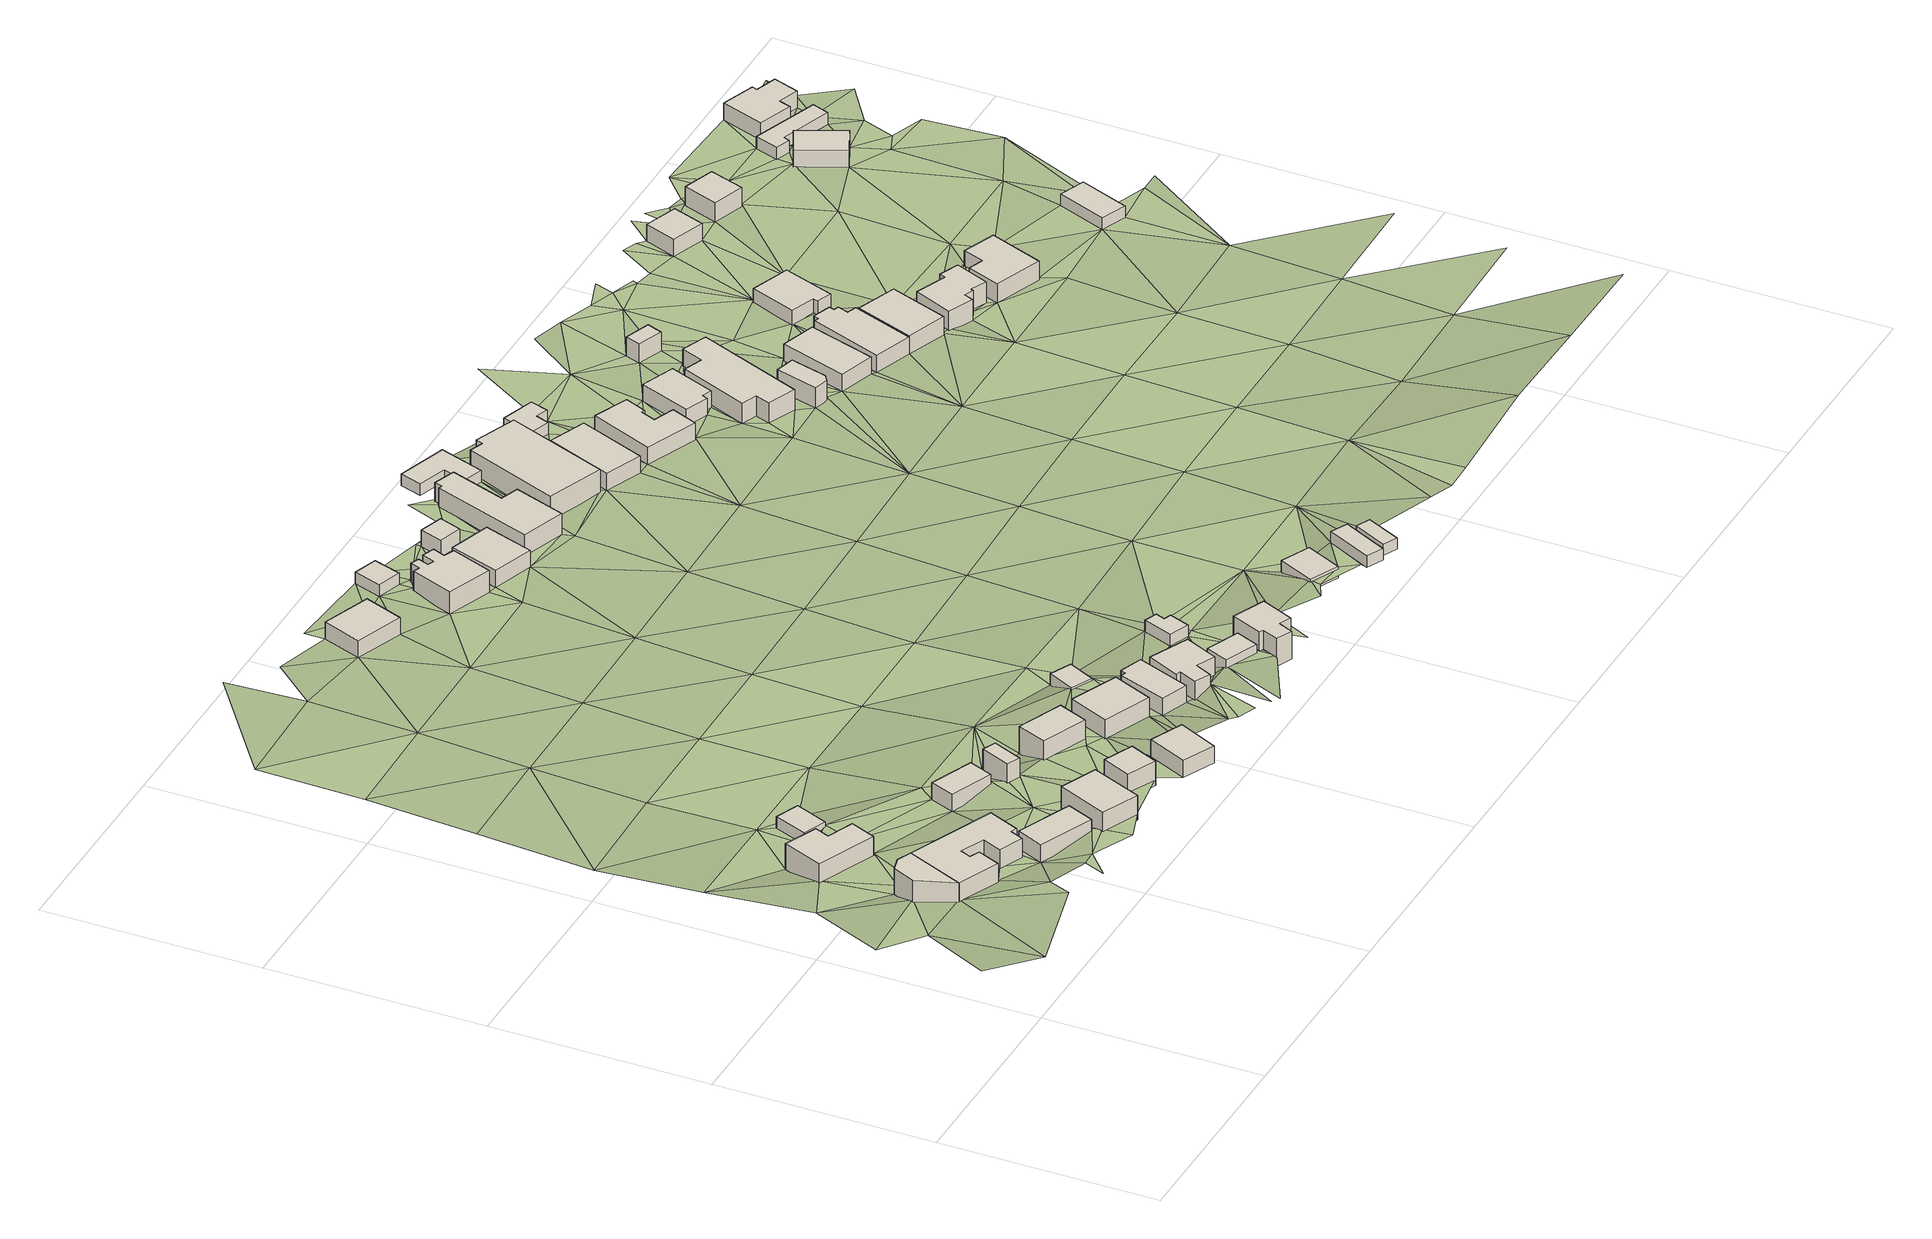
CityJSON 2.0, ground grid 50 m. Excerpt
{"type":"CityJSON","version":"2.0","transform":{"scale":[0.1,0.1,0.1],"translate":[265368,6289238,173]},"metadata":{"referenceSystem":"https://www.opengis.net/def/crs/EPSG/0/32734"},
"CityObjects":{
"building1":{"type":"Building","attributes":{"address":"Mamre Mini-mart 1 Kaap Street Mamre 7347 Cape Town","building":"retail","building:levels":"1","building_height":4.1,"roof_height":183.81,"ground_height":179.71,"plus_code":"4FRWFFQF+RMX"},"geometry":[{"type":"Solid","lod":"1","boundaries":[[[[0,1,2,3]],[[1,4,5,2]],[[4,6,7,5]],[[6,8,9,7]],[[8,0,3,9]],[[3,2,5,7,9]],[[8,6,4,1,0]]]]}]},
"building2":{"type":"Building","attributes":{"address":"2 Kaap Street Mamre 7347 Cape Town","building":"house","building:levels":"1","building_height":4.1,"roof_height":183.81,"ground_height":179.71,"plus_code":"4FRWFFQF+RQP"},"geometry":[{"type":"Solid","lod":"1","boundaries":[[[[1,0,3,2]],[[0,10,11,3]],[[10,12,13,11]],[[12,14,15,13]],[[14,16,17,15]],[[16,18,19,17]],[[18,20,21,19]],[[20,22,23,21]],[[22,24,25,23]],[[24,26,27,25]],[[26,28,29,27]],[[28,1,2,29]],[[2,3,11,13,15,17,19,21,23,25,27,29]],[[28,26,24,22,20,18,16,14,12,10,0,1]]]]}]},
"building3":{"type":"Building","attributes":{"address":"Mamre 7347 Cape Town","building":"house","building:levels":"1","building_height":4.1,"roof_height":181.62,"ground_height":177.52,"plus_code":"4FRWFFQF+WPM"},"geometry":[{"type":"Solid","lod":"1","boundaries":[[[[30,31,32,33]],[[31,34,35,32]],[[34,36,37,35]],[[36,38,39,37]],[[38,40,41,39]],[[40,30,33,41]],[[33,32,35,37,39,41]],[[40,38,36,34,31,30]]]]}]},
"building4":{"type":"Building","attributes":{"address":"Kaap Street Mamre 7347 Cape Town","building":"garage","building:levels":"1","building_height":4.1,"roof_height":183.99,"ground_height":179.89,"plus_code":"4FRWFFQF+QRR"},"geometry":[{"type":"Solid","lod":"1","boundaries":[[[[42,43,44,45]],[[43,46,47,44]],[[46,48,49,47]],[[48,42,45,49]],[[45,44,47,49]],[[48,46,43,42]]]]}]},
"building5":{"type":"Building","attributes":{"building":"cabin","building:levels":"1","building_height":2.8,"roof_height":178.2,"ground_height":175.4,"plus_code":"4FRWFFQF+XQF"},"geometry":[{"type":"Solid","lod":"1","boundaries":[[[[50,51,52,53]],[[51,54,55,52]],[[54,56,57,55]],[[56,50,53,57]],[[53,52,55,57]],[[56,54,51,50]]]]}]},
"building6":{"type":"Building","attributes":{"address":"3 Kaap Street Mamre 7347 Cape Town","building":"house","building:levels":"1","building_height":4.1,"roof_height":185.89,"ground_height":181.79,"plus_code":"4FRWFFQF+QVF"},"geometry":[{"type":"Solid","lod":"1","boundaries":[[[[58,59,60,61]],[[59,62,63,60]],[[62,64,65,63]],[[64,58,61,65]],[[61,60,63,65]],[[64,62,59,58]]]]}]},
"building7":{"type":"Building","attributes":{"address":"Mamre 7347 Cape Town","building":"house","building:levels":"1","building_height":4.1,"roof_height":181.62,"ground_height":177.52,"plus_code":"4FRWFFQF+VVJ"},"geometry":[{"type":"Solid","lod":"1","boundaries":[[[[66,67,68,69]],[[67,70,71,68]],[[70,72,73,71]],[[72,66,69,73]],[[69,68,71,73]],[[72,70,67,66]]]]}]},
"building8":{"type":"Building","attributes":{"address":"4 Kaap Street Mamre 7347 Cape Town","building":"house","building:levels":"1","building_height":4.1,"roof_height":185.65,"ground_height":181.55,"plus_code":"4FRWFFQF+QWF"},"geometry":[{"type":"Solid","lod":"1","boundaries":[[[[74,75,76,77]],[[75,78,79,76]],[[78,80,81,79]],[[80,74,77,81]],[[77,76,79,81]],[[80,78,75,74]]]]}]},
"building9":{"type":"Building","attributes":{"address":"Mamre 7347 Cape Town","building":"house","building:levels":"1","building_height":4.1,"roof_height":183.99,"ground_height":179.89,"plus_code":"4FRWFFQF+VV9"},"geometry":[{"type":"Solid","lod":"1","boundaries":[[[[82,83,84,85]],[[83,86,87,84]],[[86,88,89,87]],[[88,82,85,89]],[[85,84,87,89]],[[88,86,83,82]]]]}]},
"building10":{"type":"Building","attributes":{"address":"5 Kaap Street Mamre 7347 Cape Town","building":"house","building:levels":"1","building_height":4.1,"roof_height":185.65,"ground_height":181.55,"plus_code":"4FRWFFQF+PXV"},"geometry":[{"type":"Solid","lod":"1","boundaries":[[[[90,91,92,93]],[[91,94,95,92]],[[94,96,97,95]],[[96,90,93,97]],[[93,92,95,97]],[[96,94,91,90]]]]}]},
"building11":{"type":"Building","attributes":{"address":"Mamre 7347 Cape Town","building":"house","building:levels":"1","building_height":4.1,"roof_height":183.83,"ground_height":179.73,"plus_code":"4FRWFFQF+RXR"},"geometry":[{"type":"Solid","lod":"1","boundaries":[[[[98,99,100,101]],[[99,102,103,100]],[[102,104,105,103]],[[104,98,101,105]],[[101,100,103,105]],[[104,102,99,98]]]]}]},
"building12":{"type":"Building","attributes":{"address":"Mamre 7347 Cape Town","building":"house","building:levels":"1","building_height":4.1,"roof_height":183.83,"ground_height":179.73,"plus_code":"4FRWFFQG+R2F"},"geometry":[{"type":"Solid","lod":"1","boundaries":[[[[106,107,108,109]],[[107,110,111,108]],[[110,112,113,111]],[[112,106,109,113]],[[109,108,111,113]],[[112,110,107,106]]]]}]},
"building13":{"type":"Building","attributes":{"address":"4 Louwskloof Road Mamre 7347 Cape Town","building":"house","building:levels":"1","building_height":4.1,"roof_height":183.6,"ground_height":179.5,"plus_code":"4FRWFFRF+9V7"},"geometry":[{"type":"Solid","lod":"1","boundaries":[[[[114,115,116,117]],[[115,118,119,116]],[[118,120,121,119]],[[120,114,117,121]],[[117,116,119,121]],[[120,118,115,114]]]]}]},
"building14":{"type":"Building","attributes":{"address":"Mamre 7347 Cape Town","building":"house","building:levels":"1","building_height":4.1,"roof_height":183.31,"ground_height":179.21,"plus_code":"4FRWFFQG+R32"},"geometry":[{"type":"Solid","lod":"1","boundaries":[[[[122,123,124,125]],[[123,126,127,124]],[[126,128,129,127]],[[128,130,131,129]],[[130,132,133,131]],[[132,122,125,133]],[[125,124,127,129,131,133]],[[132,130,128,126,123,122]]]]}]},
"building15":{"type":"Building","attributes":{"building":"cabin","building:levels":"1","building_height":2.8,"roof_height":179.06,"ground_height":176.26,"plus_code":"4FRWFFQG+V36"},"geometry":[{"type":"Solid","lod":"1","boundaries":[[[[134,135,136,137]],[[135,138,139,136]],[[138,140,141,139]],[[140,134,137,141]],[[137,136,139,141]],[[140,138,135,134]]]]}]},
"building16":{"type":"Building","attributes":{"address":"Mamre 7347 Cape Town","building":"house","building:levels":"1","building_height":4.1,"roof_height":183.31,"ground_height":179.21,"plus_code":"4FRWFFQG+Q4R"},"geometry":[{"type":"Solid","lod":"1","boundaries":[[[[142,143,144,145]],[[143,146,147,144]],[[146,148,149,147]],[[148,150,151,149]],[[150,152,153,151]],[[152,154,155,153]],[[154,156,157,155]],[[156,142,145,157]],[[145,144,147,149,151,153,155,157]],[[156,154,152,150,148,146,143,142]]]]}]},
"building17":{"type":"Building","attributes":{"address":"Louwskloof Road Mamre 7347 Cape Town","building":"cabin","building:levels":"1","building_height":2.8,"roof_height":183.02,"ground_height":180.22,"plus_code":"4FRWFFRF+9WH"},"geometry":[{"type":"Solid","lod":"1","boundaries":[[[[158,159,160,161]],[[159,162,163,160]],[[162,164,165,163]],[[164,158,161,165]],[[161,160,163,165]],[[164,162,159,158]]]]}]},
"building18":{"type":"Building","attributes":{"address":"Mamre 7347 Cape Town","building":"house","building:levels":"1","building_height":4.1,"roof_height":181.38,"ground_height":177.28,"plus_code":"4FRWFFQG+Q4H"},"geometry":[{"type":"Solid","lod":"1","boundaries":[[[[166,167,168,169]],[[167,170,171,168]],[[170,172,173,171]],[[172,166,169,173]],[[169,168,171,173]],[[172,170,167,166]]]]}]},
"building19":{"type":"Building","attributes":{"address":"5 Louwskloof Road Mamre 7347 Cape Town","building":"house","building:levels":"1","building_height":4.1,"roof_height":184.32,"ground_height":180.22,"plus_code":"4FRWFFRF+8XF"},"geometry":[{"type":"Solid","lod":"1","boundaries":[[[[174,175,176,177]],[[175,178,179,176]],[[178,180,181,179]],[[180,182,183,181]],[[182,184,185,183]],[[184,186,187,185]],[[186,188,189,187]],[[188,190,191,189]],[[190,192,193,191]],[[192,194,195,193]],[[194,196,197,195]],[[196,174,177,197]],[[177,176,179,181,183,185,187,189,191,193,195,197]],[[196,194,192,190,188,186,184,182,180,178,175,174]]]]}]},
"building20":{"type":"Building","attributes":{"address":"Mamre 7347 Cape Town","building":"house","building:levels":"1","building_height":4.1,"roof_height":184.04,"ground_height":179.94,"plus_code":"4FRWFFQG+Q58"},"geometry":[{"type":"Solid","lod":"1","boundaries":[[[[198,199,200,201]],[[199,202,203,200]],[[202,204,205,203]],[[204,206,207,205]],[[206,208,209,207]],[[208,210,211,209]],[[210,212,213,211]],[[212,198,201,213]],[[201,200,203,205,207,209,211,213]],[[212,210,208,206,204,202,199,198]]]]}]},
"building21":{"type":"Building","attributes":{"building":"cabin","building:levels":"1","building_height":2.8,"roof_height":180.08,"ground_height":177.28,"plus_code":"4FRWFFQG+R5C"},"geometry":[{"type":"Solid","lod":"1","boundaries":[[[[214,215,216,217]],[[215,218,219,216]],[[218,220,221,219]],[[220,222,223,221]],[[222,224,225,223]],[[224,214,217,225]],[[217,216,219,221,223,225]],[[224,222,220,218,215,214]]]]}]},
"building22":{"type":"Building","attributes":{"address":"6 Louwskloof Road Mamre 7347 Cape Town","building":"house","building:levels":"1","building_height":4.1,"roof_height":183.07,"ground_height":178.97,"plus_code":"4FRWFFRG+827"},"geometry":[{"type":"Solid","lod":"1","boundaries":[[[[226,227,228,229]],[[227,230,231,228]],[[230,232,233,231]],[[232,226,229,233]],[[229,228,231,233]],[[232,230,227,226]]]]}]},
"building23":{"type":"Building","attributes":{"address":"Louwskloof Road Mamre 7347 Cape Town","building":"yes","building:levels":"1","building_height":4.1,"roof_height":184.32,"ground_height":180.22,"plus_code":"4FRWFFRG+923"},"geometry":[{"type":"Solid","lod":"1","boundaries":[[[[234,235,236,237]],[[235,238,239,236]],[[238,240,241,239]],[[240,234,237,241]],[[237,236,239,241]],[[240,238,235,234]]]]}]},
"building24":{"type":"Building","attributes":{"address":"7 Louwskloof Road Mamre 7347 Cape Town","building":"house","building:levels":"1","building_height":4.1,"roof_height":185.07,"ground_height":180.97,"plus_code":"4FRWFFRG+934"},"geometry":[{"type":"Solid","lod":"1","boundaries":[[[[242,243,244,245]],[[243,246,247,244]],[[246,248,249,247]],[[248,250,251,249]],[[250,252,253,251]],[[252,254,255,253]],[[254,256,257,255]],[[256,242,245,257]],[[245,244,247,249,251,253,255,257]],[[256,254,252,250,248,246,243,242]]]]}]},
"building25":{"type":"Building","attributes":{"building":"cabin","building:levels":"1","building_height":2.8,"roof_height":179.48,"ground_height":176.68,"plus_code":"4FRWFFQG+Q86"},"geometry":[{"type":"Solid","lod":"1","boundaries":[[[[258,259,260,261]],[[259,262,263,260]],[[262,264,265,263]],[[264,258,261,265]],[[261,260,263,265]],[[264,262,259,258]]]]}]},
"building26":{"type":"Building","attributes":{"address":"Louwskloof Road Mamre 7347 Cape Town","building":"cabin","building:levels":"1","building_height":2.8,"roof_height":183.77,"ground_height":180.97,"plus_code":"4FRWFFRG+94M"},"geometry":[{"type":"Solid","lod":"1","boundaries":[[[[266,267,268,269]],[[267,270,271,268]],[[270,272,273,271]],[[272,274,275,273]],[[274,276,277,275]],[[276,266,269,277]],[[269,268,271,273,275,277]],[[276,274,272,270,267,266]]]]}]},
"building27":{"type":"Building","attributes":{"address":"8 Louwskloof Road Mamre 7347 Cape Town","building":"house","building:levels":"1","building_height":4.1,"roof_height":185.87,"ground_height":181.77,"plus_code":"4FRWFFRG+84H"},"geometry":[{"type":"Solid","lod":"1","boundaries":[[[[278,279,280,281]],[[279,282,283,280]],[[282,284,285,283]],[[284,286,287,285]],[[286,288,289,287]],[[288,278,281,289]],[[281,280,283,285,287,289]],[[288,286,284,282,279,278]]]]}]},
"building28":{"type":"Building","attributes":{"building":"cabin","building:levels":"1","building_height":2.8,"roof_height":181.95,"ground_height":179.15,"plus_code":"4FRWFFQG+P8X"},"geometry":[{"type":"Solid","lod":"1","boundaries":[[[[290,291,292,293]],[[291,294,295,292]],[[294,296,297,295]],[[296,290,293,297]],[[293,292,295,297]],[[296,294,291,290]]]]}]},
"building29":{"type":"Building","attributes":{"building":"cabin","building:levels":"1","building_height":2.8,"roof_height":181.95,"ground_height":179.15,"plus_code":"4FRWFFQG+P9J"},"geometry":[{"type":"Solid","lod":"1","boundaries":[[[[298,299,300,301]],[[299,302,303,300]],[[302,304,305,303]],[[304,298,301,305]],[[301,300,303,305]],[[304,302,299,298]]]]}]},
"building30":{"type":"Building","attributes":{"address":"9 Louwskloof Road Mamre 7347 Cape Town","building":"house","building:levels":"1","building_height":4.1,"roof_height":184.99,"ground_height":180.89,"plus_code":"4FRWFFRG+75W"},"geometry":[{"type":"Solid","lod":"1","boundaries":[[[[306,307,308,309]],[[307,310,311,308]],[[310,312,313,311]],[[312,306,309,313]],[[309,308,311,313]],[[312,310,307,306]]]]}]},
"building31":{"type":"Building","attributes":{"address":"Louwskloof Road Mamre 7347 Cape Town","building":"cabin","building:levels":"1","building_height":2.8,"roof_height":184.57,"ground_height":181.77,"plus_code":"4FRWFFRG+962"},"geometry":[{"type":"Solid","lod":"1","boundaries":[[[[314,315,316,317]],[[315,318,319,316]],[[318,320,321,319]],[[320,322,323,321]],[[322,324,325,323]],[[324,314,317,325]],[[317,316,319,321,323,325]],[[324,322,320,318,315,314]]]]}]},
"building32":{"type":"Building","attributes":{"address":"10 Louwskloof Road Mamre 7347 Cape Town","building":"house","building:levels":"1","building_height":4.1,"roof_height":184.99,"ground_height":180.89,"plus_code":"4FRWFFRG+76G"},"geometry":[{"type":"Solid","lod":"1","boundaries":[[[[326,327,328,329]],[[327,330,331,328]],[[330,332,333,331]],[[332,334,335,333]],[[334,336,337,335]],[[336,338,339,337]],[[338,340,341,339]],[[340,326,329,341]],[[329,328,331,333,335,337,339,341]],[[340,338,336,334,332,330,327,326]]]]}]},
"building33":{"type":"Building","attributes":{"address":"11 Louwskloof Road Mamre 7347 Cape Town","building":"house","building:levels":"1","building_height":4.1,"roof_height":185.43,"ground_height":181.33,"plus_code":"4FRWFFRG+779"},"geometry":[{"type":"Solid","lod":"1","boundaries":[[[[342,343,344,345]],[[343,346,347,344]],[[346,348,349,347]],[[348,350,351,349]],[[350,352,353,351]],[[352,342,345,353]],[[345,344,347,349,351,353]],[[352,350,348,346,343,342]]]]}]},
"building34":{"type":"Building","attributes":{"address":"12 Louwskloof Road Mamre 7347 Cape Town","building":"house","building:levels":"1","building_height":4.1,"roof_height":185.43,"ground_height":181.33,"plus_code":"4FRWFFRG+68X"},"geometry":[{"type":"Solid","lod":"1","boundaries":[[[[354,355,356,357]],[[355,358,359,356]],[[358,360,361,359]],[[360,362,363,361]],[[362,364,365,363]],[[364,366,367,365]],[[366,368,369,367]],[[368,354,357,369]],[[357,356,359,361,363,365,367,369]],[[368,366,364,362,360,358,355,354]]]]}]},
"building35":{"type":"Building","attributes":{"address":"Louwskloof Road Mamre 7347 Cape Town","building":"yes","building:levels":"1","building_height":4.1,"roof_height":185.43,"ground_height":181.33,"plus_code":"4FRWFFRG+59V"},"geometry":[{"type":"Solid","lod":"1","boundaries":[[[[370,371,372,373]],[[371,374,375,372]],[[374,376,377,375]],[[376,378,379,377]],[[378,370,373,379]],[[373,372,375,377,379]],[[378,376,374,371,370]]]]}]},
"building36":{"type":"Building","attributes":{"address":"Louwskloof Road Mamre 7347 Cape Town","building":"yes","building:levels":"1","building_height":4.1,"roof_height":186.51,"ground_height":182.41,"plus_code":"4FRWFFRG+896"},"geometry":[{"type":"Solid","lod":"1","boundaries":[[[[380,381,382,383]],[[381,384,385,382]],[[384,386,387,385]],[[386,380,383,387]],[[383,382,385,387]],[[386,384,381,380]]]]}]},
"building37":{"type":"Building","attributes":{"address":"13 Louwskloof Road Mamre 7347 Cape Town","building":"house","building:levels":"1","building_height":4.1,"roof_height":185.43,"ground_height":181.33,"plus_code":"4FRWFFRG+5CJ"},"geometry":[{"type":"Solid","lod":"1","boundaries":[[[[388,389,390,391]],[[389,392,393,390]],[[392,394,395,393]],[[394,388,391,395]],[[391,390,393,395]],[[394,392,389,388]]]]}]},
"building38":{"type":"Building","attributes":{"address":"14 Louwskloof Road Mamre 7347 Cape Town","building":"house","building:levels":"1","building_height":4.1,"roof_height":185.43,"ground_height":181.33,"plus_code":"4FRWFFRG+5CH"},"geometry":[{"type":"Solid","lod":"1","boundaries":[[[[396,397,398,399]],[[397,400,401,398]],[[400,402,403,401]],[[402,404,405,403]],[[404,406,407,405]],[[406,408,409,407]],[[408,410,411,409]],[[410,412,413,411]],[[412,414,415,413]],[[414,416,417,415]],[[416,396,399,417]],[[399,398,401,403,405,407,409,411,413,415,417]],[[416,414,412,410,408,406,404,402,400,397,396]]]]}]},
"building39":{"type":"Building","attributes":{"address":"15 Louwskloof Road Mamre 7347 Cape Town","building":"house","building:levels":"1","building_height":4.1,"roof_height":185.69,"ground_height":181.59,"plus_code":"4FRWFFRG+5F4"},"geometry":[{"type":"Solid","lod":"1","boundaries":[[[[396,416,418,419]],[[416,420,421,418]],[[420,422,423,421]],[[422,396,419,423]],[[419,418,421,423]],[[422,420,416,396]]]]}]},
"building40":{"type":"Building","attributes":{"address":"Louwskloof Road Mamre 7347 Cape Town","building":"cabin","building:levels":"1","building_height":2.8,"roof_height":185.19,"ground_height":182.39,"plus_code":"4FRWFFRG+6FW"},"geometry":[{"type":"Solid","lod":"1","boundaries":[[[[424,425,426,427]],[[425,428,429,426]],[[428,430,431,429]],[[430,432,433,431]],[[432,434,435,433]],[[434,424,427,435]],[[427,426,429,431,433,435]],[[434,432,430,428,425,424]]]]}]},
"building41":{"type":"Building","attributes":{"address":"16 Louwskloof Road Mamre 7347 Cape Town","building":"house","building:levels":"1","building_height":4.1,"roof_height":185.69,"ground_height":181.59,"plus_code":"4FRWFFRG+4GP"},"geometry":[{"type":"Solid","lod":"1","boundaries":[[[[436,437,438,439]],[[437,440,441,438]],[[440,442,443,441]],[[442,444,445,443]],[[444,446,447,445]],[[446,448,449,447]],[[448,450,451,449]],[[450,452,453,451]],[[452,454,455,453]],[[454,436,439,455]],[[439,438,441,443,445,447,449,451,453,455]],[[454,452,450,448,446,444,442,440,437,436]]]]}]},
"building42":{"type":"Building","attributes":{"address":"17 Louwskloof Road Mamre 7347 Cape Town","building":"house","building:levels":"1","building_height":4.1,"roof_height":185.15,"ground_height":181.05,"plus_code":"4FRWFFRG+4HH"},"geometry":[{"type":"Solid","lod":"1","boundaries":[[[[456,457,458,459]],[[457,460,461,458]],[[460,462,463,461]],[[462,464,465,463]],[[464,466,467,465]],[[466,456,459,467]],[[459,458,461,463,465,467]],[[466,464,462,460,457,456]]]]}]},
"building43":{"type":"Building","attributes":{"address":"48 Frans Street Mamre 7347 Cape Town","building":"house","building:levels":"1","building_height":4.1,"roof_height":187.02,"ground_height":182.92,"plus_code":"4FRWFFRG+9G3"},"geometry":[{"type":"Solid","lod":"1","boundaries":[[[[468,469,470,471]],[[469,472,473,470]],[[472,474,475,473]],[[474,468,471,475]],[[471,470,473,475]],[[474,472,469,468]]]]}]},
"building44":{"type":"Building","attributes":{"address":"46 Frans Street Mamre 7347 Cape Town","building":"house","building:levels":"1","building_height":4.1,"roof_height":187.49,"ground_height":183.39,"plus_code":"4FRWFFRG+8HW"},"geometry":[{"type":"Solid","lod":"1","boundaries":[[[[476,477,478,479]],[[477,480,481,478]],[[480,482,483,481]],[[482,476,479,483]],[[479,478,481,483]],[[482,480,477,476]]]]}]},
"building45":{"type":"Building","attributes":{"address":"19 Louwskloof Road Mamre 7347 Cape Town","building":"cabin","building:levels":"1","building_height":2.8,"roof_height":184.21,"ground_height":181.41,"plus_code":"4FRWFFRG+3PV"},"geometry":[{"type":"Solid","lod":"1","boundaries":[[[[484,485,486,487]],[[485,488,489,486]],[[488,490,491,489]],[[490,484,487,491]],[[487,486,489,491]],[[490,488,485,484]]]]}]},
"building46":{"type":"Building","attributes":{"address":"46 Frans Street Mamre 7347 Cape Town","building":"house","building:levels":"1","building_height":4.1,"roof_height":186.82,"ground_height":182.72,"plus_code":"4FRWFFRG+8M5"},"geometry":[{"type":"Solid","lod":"1","boundaries":[[[[492,493,494,495]],[[493,496,497,494]],[[496,498,499,497]],[[498,492,495,499]],[[495,494,497,499]],[[498,496,493,492]]]]}]},
"building47":{"type":"Building","attributes":{"address":"Frans Street Mamre 7347 Cape Town","building":"cabin","building:levels":"1","building_height":2.8,"roof_height":186.15,"ground_height":183.35,"plus_code":"4FRWFFRG+8MQ"},"geometry":[{"type":"Solid","lod":"1","boundaries":[[[[500,501,502,503]],[[501,504,505,502]],[[504,506,507,505]],[[506,508,509,507]],[[508,510,511,509]],[[510,500,503,511]],[[503,502,505,507,509,511]],[[510,508,506,504,501,500]]]]}]},
"building48":{"type":"Building","attributes":{"address":"25 Denne Crescent Mamre 7347 Cape Town","building":"house","building:levels":"1","building_height":4.1,"roof_height":187.45,"ground_height":183.35,"plus_code":"4FRWFFRG+9P4"},"geometry":[{"type":"Solid","lod":"1","boundaries":[[[[512,513,514,515]],[[513,516,517,514]],[[516,518,519,517]],[[518,520,521,519]],[[520,522,523,521]],[[522,524,525,523]],[[524,526,527,525]],[[526,512,515,527]],[[515,514,517,519,521,523,525,527]],[[526,524,522,520,518,516,513,512]]]]}]},
"terrain1":{"type":"TINRelief","geometry":[{"type":"CompositeSurface","lod":"1","boundaries":[[[528,529,530]],[[531,530,529]],[[530,532,533]],[[533,532,534]],[[535,531,529]],[[532,530,531]],[[6,534,532]],[[534,536,537]],[[6,536,534]],[[531,535,538]],[[538,539,531]],[[4,536,6]],[[38,537,536]],[[538,48,539]],[[536,4,540]],[[539,541,542]],[[543,544,542]],[[4,1,540]],[[545,537,546]],[[538,547,48]],[[539,48,541]],[[546,537,38]],[[542,548,543]],[[541,548,542]],[[549,550,547]],[[48,551,541]],[[550,48,547]],[[50,38,552]],[[540,1,553]],[[48,46,551]],[[552,554,555]],[[46,556,551]],[[48,550,557]],[[38,50,546]],[[556,46,558]],[[559,545,560]],[[561,545,546]],[[555,562,552]],[[552,562,50]],[[563,550,564]],[[563,557,550]],[[565,558,46]],[[66,555,540]],[[546,50,56]],[[66,540,553]],[[566,559,560]],[[560,545,561]],[[558,567,553]],[[565,557,563]],[[54,546,56]],[[563,564,568]],[[562,555,72]],[[565,567,558]],[[565,563,62]],[[555,66,72]],[[66,553,567]],[[562,569,54]],[[62,567,565]],[[570,571,566]],[[54,572,546]],[[569,562,72]],[[561,546,572]],[[566,560,570]],[[567,62,59]],[[573,66,567]],[[574,59,568]],[[574,568,575]],[[573,567,576]],[[572,54,569]],[[577,567,59]],[[567,577,576]],[[569,72,70]],[[78,59,574]],[[560,561,578]],[[571,570,579]],[[577,59,78]],[[576,88,573]],[[578,561,572]],[[70,573,88]],[[571,579,580]],[[577,78,581]],[[96,575,90]],[[560,582,570]],[[581,86,577]],[[575,96,75]],[[70,583,569]],[[78,75,584]],[[572,569,583]],[[584,581,78]],[[578,582,560]],[[70,88,583]],[[581,104,86]],[[88,86,583]],[[585,75,96]],[[579,570,115]],[[584,75,585]],[[586,581,584]],[[104,583,86]],[[91,587,94]],[[94,585,96]],[[588,578,572]],[[582,589,570]],[[586,584,585]],[[589,115,570]],[[583,588,572]],[[590,579,115]],[[591,583,104]],[[592,586,585]],[[112,94,587]],[[112,585,94]],[[591,586,592]],[[593,582,578]],[[122,587,594]],[[587,122,112]],[[593,578,588]],[[114,590,115]],[[583,591,595]],[[591,592,595]],[[589,118,115]],[[123,122,594]],[[589,582,596]],[[112,122,132]],[[594,597,598]],[[106,595,592]],[[594,599,123]],[[583,600,588]],[[598,597,601]],[[132,106,112]],[[134,583,595]],[[593,596,582]],[[599,594,598]],[[602,114,120]],[[589,174,118]],[[123,599,603]],[[128,106,132]],[[134,600,583]],[[604,595,106]],[[128,132,130]],[[128,604,106]],[[605,603,599]],[[603,126,123]],[[593,588,606]],[[126,604,128]],[[598,607,608]],[[596,609,589]],[[589,609,174]],[[118,159,120]],[[603,610,126]],[[158,602,120]],[[598,611,612]],[[604,126,140]],[[118,174,159]],[[600,606,588]],[[134,140,600]],[[611,598,608]],[[613,608,614]],[[159,158,120]],[[596,593,615]],[[126,610,214]],[[616,159,174]],[[611,608,172]],[[143,611,172]],[[224,140,126]],[[175,174,609]],[[606,615,593]],[[159,616,162]],[[214,610,143]],[[608,613,617]],[[616,618,162]],[[616,619,618]],[[609,596,227]],[[224,126,214]],[[175,609,226]],[[620,617,613]],[[140,621,600]],[[164,162,618]],[[622,620,613]],[[143,172,215]],[[623,624,625]],[[170,617,620]],[[618,623,626]],[[206,172,170]],[[164,618,626]],[[143,215,214]],[[627,623,625]],[[226,628,175]],[[600,621,606]],[[609,227,226]],[[623,627,626]],[[206,215,172]],[[206,170,620]],[[629,596,615]],[[630,631,632]],[[626,627,633]],[[227,596,629]],[[140,224,621]],[[634,628,633]],[[226,635,628]],[[636,164,626]],[[633,628,635]],[[215,206,637]],[[234,626,633]],[[235,633,635]],[[218,215,637]],[[630,638,639]],[[637,206,640]],[[234,633,235]],[[220,218,222]],[[615,606,641]],[[636,626,234]],[[630,639,640]],[[635,238,235]],[[621,224,222]],[[641,606,621]],[[256,642,227]],[[635,642,238]],[[643,636,234]],[[242,256,227]],[[629,644,227]],[[636,643,645]],[[238,642,645]],[[238,645,643]],[[615,646,629]],[[647,218,637]],[[227,644,242]],[[222,218,647]],[[640,647,637]],[[256,648,642]],[[640,639,647]],[[646,615,641]],[[642,648,645]],[[639,649,650]],[[222,651,621]],[[286,242,644]],[[644,629,307]],[[652,645,648]],[[650,647,639]],[[242,286,653]],[[649,654,650]],[[641,621,651]],[[652,648,655]],[[656,629,646]],[[657,655,648]],[[647,651,222]],[[658,286,644]],[[272,659,653]],[[650,654,660]],[[307,629,656]],[[659,272,661]],[[286,274,653]],[[662,660,654]],[[650,259,647]],[[307,658,644]],[[655,661,270]],[[274,272,653]],[[661,272,270]],[[663,646,641]],[[664,274,286]],[[647,259,258]],[[290,660,662]],[[665,290,662]],[[663,641,651]],[[258,660,290]],[[664,276,274]],[[307,656,310]],[[658,307,666]],[[656,646,667]],[[668,276,664]],[[304,296,669]],[[664,670,668]],[[258,671,647]],[[310,656,330]],[[651,647,671]],[[667,646,663]],[[666,315,658]],[[302,296,304]],[[258,290,671]],[[315,672,658]],[[276,668,314]],[[656,673,330]],[[296,671,290]],[[674,310,330]],[[296,302,671]],[[672,314,668]],[[666,318,315]],[[663,651,675]],[[676,656,667]],[[677,672,315]],[[666,674,318]],[[314,677,315]],[[673,656,676]],[[314,672,677]],[[674,330,327]],[[671,675,651]],[[671,302,678]],[[318,674,322]],[[322,320,318]],[[322,674,327]],[[667,663,679]],[[680,681,682]],[[327,683,322]],[[680,682,684]],[[673,342,684]],[[679,663,675]],[[354,673,676]],[[342,673,343]],[[676,667,370]],[[354,343,673]],[[680,684,352]],[[342,352,684]],[[358,354,676]],[[352,683,680]],[[324,322,685]],[[685,322,683]],[[686,671,678]],[[676,360,358]],[[358,355,354]],[[348,343,354]],[[675,671,686]],[[343,348,346]],[[370,667,687]],[[688,667,679]],[[360,676,370]],[[678,689,686]],[[667,388,687]],[[352,685,683]],[[354,690,348]],[[688,388,667]],[[691,324,685]],[[686,689,692]],[[348,690,350]],[[693,679,675]],[[694,360,370]],[[685,352,381]],[[352,350,381]],[[388,695,687]],[[686,693,675]],[[350,690,696]],[[360,694,697]],[[695,388,698]],[[696,690,699]],[[381,350,696]],[[380,685,381]],[[389,388,688]],[[679,700,688]],[[701,694,698]],[[388,701,698]],[[688,414,389]],[[692,702,686]],[[696,384,381]],[[703,685,380]],[[693,700,679]],[[697,694,701]],[[703,704,685]],[[697,384,696]],[[416,414,688]],[[384,697,705]],[[389,414,392]],[[701,706,697]],[[705,697,706]],[[380,705,707]],[[686,708,693]],[[709,416,688]],[[700,710,688]],[[380,707,703]],[[392,414,412]],[[706,701,711]],[[706,707,705]],[[710,709,688]],[[708,686,702]],[[701,392,711]],[[392,412,711]],[[703,707,712]],[[412,410,408]],[[693,713,700]],[[412,408,711]],[[707,706,714]],[[711,714,706]],[[715,711,408]],[[708,713,693]],[[408,716,715]],[[712,707,717]],[[718,716,719]],[[718,720,721]],[[709,710,722]],[[715,723,711]],[[716,718,432]],[[718,721,432]],[[432,715,716]],[[724,712,717]],[[722,710,446]],[[707,725,717]],[[722,726,709]],[[727,728,721]],[[710,700,729]],[[707,714,725]],[[721,728,432]],[[726,728,709]],[[730,708,702]],[[731,717,725]],[[713,729,700]],[[446,710,464]],[[725,714,732]],[[448,446,450]],[[728,733,432]],[[450,446,464]],[[728,726,734]],[[733,714,735]],[[735,432,733]],[[474,732,714]],[[454,452,450]],[[736,734,726]],[[454,450,464]],[[710,737,464]],[[708,738,713]],[[710,729,737]],[[733,468,714]],[[739,454,464]],[[740,732,474]],[[474,714,468]],[[708,730,738]],[[454,739,741]],[[728,734,742]],[[474,743,740]],[[744,734,741]],[[729,713,745]],[[737,746,464]],[[472,743,474]],[[747,733,728]],[[741,739,744]],[[744,739,748]],[[468,733,477]],[[745,713,738]],[[742,734,744]],[[747,728,742]],[[469,749,472]],[[737,729,485]],[[477,733,750]],[[469,468,477]],[[744,751,742]],[[738,730,752]],[[485,746,737]],[[747,750,733]],[[753,729,745]],[[754,755,469]],[[469,477,756]],[[485,751,746]],[[754,469,756]],[[729,753,485]],[[754,756,757]],[[758,745,738]],[[757,756,759]],[[742,751,760]],[[484,751,485]],[[747,742,493]],[[757,759,761]],[[759,750,762]],[[750,747,763]],[[753,488,485]],[[753,745,764]],[[761,759,762]],[[484,760,751]],[[762,750,763]],[[493,742,760]],[[488,753,765]],[[763,747,493]],[[761,762,501]],[[490,488,766]],[[763,767,762]],[[488,765,766]],[[767,501,762]],[[484,490,760]],[[765,753,768]],[[763,506,767]],[[526,761,501]],[[763,769,506]],[[760,770,493]],[[766,771,490]],[[506,769,508]],[[760,490,771]],[[770,496,493]],[[526,501,512]],[[771,770,760]],[[512,501,513]],[[508,769,510]],[[510,769,496]],[[496,770,772]],[[500,513,501]],[[773,496,772]],[[510,496,773]],[[770,774,772]],[[774,770,771]],[[516,513,518]],[[500,510,773]],[[500,518,513]],[[518,500,775]],[[776,500,773]],[[520,524,522]],[[520,518,775]],[[775,500,776]],[[524,520,777]],[[777,520,775]]]}]}
},
"vertices":[
[242,295,45],[300,430,45],[300,430,108],[242,295,108],[267,444,45],[267,444,108],[235,436,45],[235,436,108],[210,383,45],[210,383,108],
[339,253,45],[339,253,108],[362,306,45],[362,306,108],[339,316,45],[339,316,108],[349,340,45],[349,340,108],[405,316,45],[405,316,108],[386,272,45],[386,272,108],[443,248,45],[443,248,108],[456,279,45],[456,279,108],[470,273,45],[470,273,108],[501,345,45],[501,345,108],
[352,537,24],[377,596,24],[377,596,86],[352,537,86],[315,621,24],[315,621,86],[329,655,24],[329,655,86],[253,687,24],[253,687,86],[215,594,24],[215,594,86],
[562,149,67],[588,211,67],[588,211,110],[562,149,110],[462,265,67],[462,265,110],[435,203,67],[435,203,110],
[350,691,24],[405,669,24],[405,669,52],[350,691,52],[436,745,24],[436,745,52],[381,767,24],[381,767,52],
[655,90,69],[704,207,69],[704,207,129],[655,90,129],[618,243,69],[618,243,129],[568,127,69],[568,127,129],
[557,457,45],[657,418,45],[657,418,86],[557,457,86],[679,473,45],[679,473,86],[579,513,45],[579,513,86],
[786,111,67],[815,177,67],[815,177,127],[786,111,127],[747,207,67],[747,207,127],[718,141,67],[718,141,127],
[672,388,45],[703,375,45],[703,375,110],[672,388,110],[732,443,45],[732,443,110],[701,456,45],[701,456,110],
[811,61,86],[886,27,86],[886,27,127],[811,61,127],[929,119,86],[929,119,127],[853,153,86],[853,153,127],
[782,358,42],[887,315,42],[887,315,108],[782,358,108],[915,383,42],[915,383,108],[810,426,42],[810,426,108],
[1055,325,62],[944,372,62],[944,372,108],[1055,325,108],[904,278,62],[904,278,108],[1015,232,62],[1015,232,108],
[564,1858,65],[530,1768,65],[530,1768,106],[564,1858,106],[642,1727,65],[642,1727,106],[676,1817,65],[676,1817,106],
[1031,209,62],[1094,186,62],[1094,186,103],[1031,209,103],[1141,310,62],[1141,310,103],[1088,329,62],[1088,329,103],[1083,317,62],[1083,317,103],[1072,321,62],[1072,321,103],
[1074,480,33],[1044,419,33],[1044,419,61],[1074,480,61],[1093,395,33],[1093,395,61],[1123,457,33],[1123,457,61],
[1213,178,43],[1248,255,43],[1248,255,103],[1213,178,103],[1156,297,43],[1156,297,103],[1122,222,43],[1122,222,103],[1133,218,43],[1133,218,103],[1114,177,43],[1114,177,103],[1151,160,43],[1151,160,103],[1169,198,43],[1169,198,103],
[762,1883,72],[740,1820,72],[740,1820,100],[762,1883,100],[796,1801,72],[796,1801,100],[817,1865,72],[817,1865,100],
[1238,164,43],[1315,132,43],[1315,132,84],[1238,164,84],[1337,185,43],[1337,185,84],[1260,217,43],[1260,217,84],
[759,1671,60],[864,1632,60],[864,1632,113],[759,1671,113],[900,1728,60],[900,1728,113],[875,1738,60],[875,1738,113],[887,1767,60],[887,1767,113],[858,1778,60],[858,1778,113],[846,1748,60],[846,1748,113],[832,1754,60],[832,1754,113],[841,1779,60],[841,1779,113],[821,1787,60],[821,1787,113],[812,1764,60],[812,1764,113],[797,1770,60],[797,1770,113],
[1353,72,43],[1368,106,43],[1368,106,110],[1353,72,110],[1396,94,43],[1396,94,110],[1429,170,43],[1429,170,110],[1353,202,43],[1353,202,110],[1323,130,43],[1323,130,110],[1332,126,43],[1332,126,110],[1316,88,43],[1316,88,110],
[1291,314,43],[1338,296,43],[1338,296,71],[1291,314,71],[1356,343,43],[1356,343,71],[1339,350,43],[1339,350,71],[1347,371,43],[1347,371,71],[1318,383,43],[1318,383,71],
[885,1628,60],[982,1596,60],[982,1596,101],[885,1628,101],[1021,1711,60],[1021,1711,101],[924,1743,60],[924,1743,101],
[940,1819,72],[922,1768,72],[922,1768,113],[940,1819,113],[976,1750,72],[976,1750,113],[994,1801,72],[994,1801,113],
[1103,1582,70],[1145,1701,70],[1145,1701,121],[1103,1582,121],[1102,1716,70],[1102,1716,121],[1147,1844,70],[1147,1844,121],[1097,1862,70],[1097,1862,121],[1091,1844,70],[1091,1844,121],[1082,1847,70],[1082,1847,121],[1001,1617,70],[1001,1617,121],
[1706,198,37],[1639,229,37],[1639,229,65],[1706,198,65],[1601,147,37],[1601,147,65],[1668,116,37],[1668,116,65],
[1114,1945,80],[1097,1895,80],[1097,1895,108],[1114,1945,108],[1164,1873,80],[1164,1873,108],[1146,1820,80],[1146,1820,108],[1194,1804,80],[1194,1804,108],[1229,1907,80],[1229,1907,108],
[1360,1809,70],[1262,1847,70],[1262,1847,129],[1360,1809,129],[1255,1830,70],[1255,1830,129],[1223,1842,70],[1223,1842,129],[1139,1625,70],[1139,1625,129],[1270,1575,70],[1270,1575,129],
[1744,168,62],[1693,64,62],[1693,64,89],[1744,168,89],[1732,45,62],[1732,45,89],[1783,149,62],[1783,149,89],
[1746,52,62],[1779,36,62],[1779,36,89],[1746,52,89],[1817,115,62],[1817,115,89],[1784,130,62],[1784,130,89],
[1336,1716,79],[1274,1562,79],[1274,1562,120],[1336,1716,120],[1361,1528,79],[1361,1528,120],[1422,1682,79],[1422,1682,120],
[1375,1838,88],[1350,1766,88],[1350,1766,116],[1375,1838,116],[1398,1750,88],[1398,1750,116],[1409,1781,88],[1409,1781,116],[1438,1771,88],[1438,1771,116],[1452,1813,88],[1452,1813,116],
[1536,1640,79],[1455,1673,79],[1455,1673,120],[1536,1640,120],[1395,1527,79],[1395,1527,120],[1517,1478,79],[1517,1478,120],[1542,1539,79],[1542,1539,120],[1493,1558,79],[1493,1558,120],[1507,1593,79],[1507,1593,120],[1515,1590,79],[1515,1590,120],
[1548,1513,83],[1603,1491,83],[1603,1491,124],[1548,1513,124],[1608,1504,83],[1608,1504,124],[1631,1495,83],[1631,1495,124],[1672,1601,83],[1672,1601,124],[1594,1631,83],[1594,1631,124],
[1616,1419,75],[1653,1405,75],[1653,1405,124],[1616,1419,124],[1640,1372,75],[1640,1372,124],[1706,1345,75],[1706,1345,124],[1804,1589,75],[1804,1589,124],[1745,1612,75],[1745,1612,124],[1724,1561,75],[1724,1561,124],[1680,1578,75],[1680,1578,124],
[1730,1309,75],[1763,1300,75],[1763,1300,124],[1730,1309,124],[1779,1311,75],[1779,1311,124],[1802,1395,75],[1802,1395,124],[1757,1407,75],[1757,1407,124],
[1721,1727,89],[1709,1692,89],[1709,1692,135],[1721,1727,135],[1767,1671,89],[1767,1671,135],[1780,1706,89],[1780,1706,135],
[1797,1281,83],[1879,1255,83],[1879,1255,124],[1797,1281,124],[1928,1409,83],[1928,1409,124],[1847,1435,83],[1847,1435,124],
[2026,1351,83],[2029,1359,83],[2029,1359,124],[2026,1351,124],[2007,1367,83],[2007,1367,124],[2016,1392,83],[2016,1392,124],[2004,1396,83],[2004,1396,124],[2008,1408,83],[2008,1408,124],[1966,1423,83],[1966,1423,124],[1962,1410,83],[1962,1410,124],[1950,1415,83],[1950,1415,124],[1889,1247,83],[1889,1247,124],[1977,1216,83],[1977,1216,124],
[1977,1216,127],[2026,1351,127],[2070,1182,83],[2070,1182,127],[2119,1317,83],[2119,1317,127],
[2007,1577,86],[1968,1472,86],[1968,1472,122],[2007,1577,122],[2024,1452,86],[2024,1452,122],[2020,1440,86],[2020,1440,122],[2055,1427,86],[2055,1427,122],[2097,1545,86],[2097,1545,122],
[2253,1236,76],[2207,1255,76],[2207,1255,127],[2253,1236,127],[2201,1241,76],[2201,1241,127],[2129,1270,76],[2129,1270,127],[2091,1181,76],[2091,1181,127],[2151,1156,76],[2151,1156,127],[2160,1177,76],[2160,1177,127],[2181,1168,76],[2181,1168,127],[2184,1174,76],[2184,1174,127],[2221,1158,76],[2221,1158,127],
[2388,1220,76],[2312,1249,76],[2312,1249,122],[2388,1220,122],[2294,1201,76],[2294,1201,122],[2259,1214,76],[2259,1214,122],[2230,1138,76],[2230,1138,122],[2341,1096,76],[2341,1096,122],
[2153,1759,99],[2179,1833,99],[2179,1833,140],[2153,1759,140],[2103,1860,99],[2103,1860,140],[2076,1787,99],[2076,1787,140],
[2253,1844,99],[2225,1764,99],[2225,1764,145],[2253,1844,145],[2299,1739,99],[2299,1739,145],[2326,1819,99],[2326,1819,145],
[2595,1167,84],[2551,1053,84],[2551,1053,112],[2595,1167,112],[2610,1030,84],[2610,1030,112],[2654,1144,84],[2654,1144,112],
[2475,1707,97],[2522,1604,97],[2522,1604,138],[2475,1707,138],[2588,1634,97],[2588,1634,138],[2540,1737,97],[2540,1737,138],
[2651,1744,103],[2497,1799,103],[2497,1799,132],[2651,1744,132],[2478,1745,103],[2478,1745,132],[2512,1733,103],[2512,1733,132],[2518,1747,103],[2518,1747,132],[2637,1705,103],[2637,1705,132],
[2528,1804,103],[2608,1776,103],[2608,1776,144],[2528,1804,144],[2617,1803,103],[2617,1803,144],[2665,1786,103],[2665,1786,144],[2686,1846,103],[2686,1846,144],[2636,1863,103],[2636,1863,144],[2641,1875,103],[2641,1875,144],[2563,1903,103],[2563,1903,144],
[6,134,83],[106,40,83],[106,300,61],[242,295,67],[210,383,61],[14,373,61],[106,550,45],[331,92,88],[215,594,45],[106,800,24],[350,142,88],[339,253,67],[352,537,45],[386,272,67],[362,306,67],[349,340,67],[339,316,67],[106,1045,9],[357,800,24],[443,107,88],[405,316,67],[424,59,88],[478,108,88],[443,248,67],[329,655,45],[501,345,69],[315,621,45],[377,596,45],[456,279,67],[562,149,88],[470,273,67],[106,1305,24],[357,1305,33],[357,1045,21],[405,669,45],[568,127,88],[575,63,88],[588,211,69],[106,1555,37],[608,300,69],[655,90,88],[608,550,45],[357,1555,47],[106,1800,41],[608,800,23],[657,418,69],[718,141,88],[786,111,86],[672,388,69],[703,375,69],[608,1045,24],[357,1800,54],[344,1982,57],[782,358,67],[608,1305,39],[859,550,42],[859,300,67],[904,278,67],[887,315,67],[950,116,86],[859,800,21],[608,1555,53],[448,1904,54],[915,383,67],[944,372,67],[859,1045,29],[1051,72,80],[1044,419,62],[859,1305,45],[1066,57,80],[1151,160,80],[1114,177,62],[1110,550,33],[1110,40,80],[564,1905,65],[1122,222,62],[1093,395,62],[1133,218,62],[1110,800,23],[1145,21,80],[1238,164,69],[859,1555,60],[1156,297,62],[1213,178,62],[1169,198,62],[1316,88,69],[1163,9,80],[1110,1045,37],[797,1770,72],[1315,132,69],[821,1787,72],[812,1764,72],[1323,130,69],[1361,550,24],[1332,126,69],[841,1779,72],[832,1754,72],[846,1748,72],[859,1800,72],[858,1778,72],[900,1728,72],[1110,1305,53],[1396,94,69],[1368,106,69],[1353,72,69],[887,1767,72],[875,1738,72],[924,1743,72],[942,1833,72],[1361,300,43],[1402,59,69],[1450,156,69],[1429,170,69],[1361,800,35],[1021,1711,80],[994,1801,80],[1110,1555,70],[1018,1804,80],[1361,1045,48],[1612,300,37],[1082,1847,80],[1558,103,63],[1601,147,63],[1612,550,38],[1055,1902,80],[1145,1701,80],[1595,122,63],[1097,1862,80],[1361,1305,63],[1091,1844,80],[1270,1575,79],[1102,1716,80],[1668,116,63],[1147,1844,80],[1697,78,63],[1612,800,51],[1223,1842,80],[1693,64,63],[1336,1716,88],[1612,1045,62],[1262,1847,88],[1732,45,63],[1255,1830,88],[1863,300,40],[1360,1809,88],[1517,1478,83],[1422,1682,88],[1863,550,53],[1612,1305,75],[1361,1800,88],[1980,55,62],[1863,800,62],[1515,1590,83],[1507,1593,83],[1493,1558,83],[1536,1640,83],[1542,1539,83],[1612,1800,89],[2114,300,49],[1763,1300,83],[1863,1045,73],[2042,37,57],[1680,1578,83],[1544,1974,94],[2114,40,57],[2114,550,58],[1757,1407,83],[1779,1311,83],[1745,1612,89],[1804,1589,89],[1802,1395,83],[1724,1561,83],[2114,800,66],[1847,1435,89],[2365,40,79],[1769,1895,94],[1699,1921,89],[1780,1706,94],[1863,1555,89],[1863,1800,94],[2365,300,40],[2070,1182,86],[2114,1045,76],[1968,1472,89],[1850,1865,94],[2365,550,59],[2007,1577,94],[2020,1440,94],[2008,1408,86],[1910,1845,94],[2016,1392,86],[2004,1396,86],[2007,1367,86],[2029,1359,86],[2091,1181,86],[2024,1452,94],[1925,1890,94],[1963,1815,94],[2129,1270,86],[2026,1351,86],[2119,1317,86],[2365,800,65],[2616,40,73],[1967,1826,94],[1999,1803,99],[2114,1555,94],[2207,1255,86],[2097,1545,94],[2201,1241,86],[2365,1045,81],[2616,300,50],[2259,1214,90],[2052,1888,99],[2253,1236,90],[2365,1305,90],[2086,1875,99],[2312,1249,90],[2616,550,66],[2341,1096,81],[2365,1555,98],[2294,1201,90],[2156,1919,99],[2299,1739,104],[2388,1220,90],[2867,40,70],[2616,800,77],[2232,1870,99],[2192,1906,99],[2253,1844,104],[2264,1858,104],[2867,300,60],[2326,1819,104],[2616,1305,91],[2326,1913,104],[2365,1800,104],[2475,1707,104],[2867,550,74],[2724,1040,84],[2642,1069,84],[2478,1745,104],[2751,1030,99],[2540,1737,103],[2616,1555,97],[2743,1360,105],[2662,1573,97],[2689,1648,97],[2741,1545,97],[2705,1808,103],[2765,1706,111],[2730,1886,103]
]}
